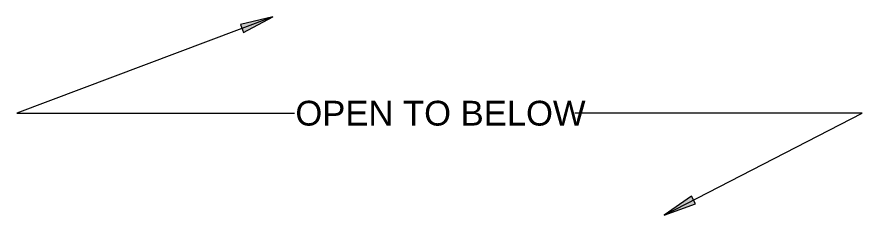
# Model space of a CAD drawing. Header units: inches. Extents: x -1176 to 1507, y -2587 to 978.
# Drawn here: x 164.8 to 318.4, y 300.6 to 336.5 of the extents above; entities that cross this region are included whole.
import ezdxf

# ---------------------------------------------------------------- set-up
doc = ezdxf.new("R2010")
doc.units = ezdxf.units.IN
doc.header["$MEASUREMENT"] = 0
doc.layers.add('G-ANNO-TEXT', color=231, linetype='Continuous', lineweight=9)
doc.styles.add('Swis721 Lt BT', font='swissl.ttf', dxfattribs={"height": 4.5})

msp = doc.modelspace()

# ---------------------------------------------------------------- hatches: boundary and pattern name
at = {"layer": 'G-ANNO-TEXT'}
for points in [[(211.35, 336.55), (205.46, 335.18), (206.01, 333.7)], [(282.47, 300.57), (288.16, 302.61), (287.44, 304.02)]]:
    msp.add_hatch(color=7, dxfattribs=at).paths.add_polyline_path(points, flags=0)

# ---------------------------------------------------------------- linework, layer by layer
at = {"layer": 'G-ANNO-TEXT', "color": 7}
for p, q in [((211.35, 336.55), (164.83, 319.07)), ((211.35, 336.55), (205.46, 335.18)), ((206.01, 333.7), (211.35, 336.55)), ((205.46, 335.18), (206.01, 333.7)), ((164.83, 319.07), (215.25, 319.07)), ((274.34, 319.07), (266.25, 319.07)), ((318.43, 319.07), (274.34, 319.07)), ((282.47, 300.57), (318.43, 319.07)), ((287.44, 304.02), (282.47, 300.57)), ((282.47, 300.57), (288.16, 302.61)), ((288.16, 302.61), (287.44, 304.02))]:
    msp.add_line(p, q, dxfattribs=at)

# ---------------------------------------------------------------- texts
at = {"layer": 'G-ANNO-TEXT', "color": 7, "insert": (215.44, 321.32), "char_height": 4.5, "width": 61.3575, "attachment_point": 1, "style": 'Swis721 Lt BT'}
msp.add_mtext('OPEN TO BELOW', dxfattribs=at)

doc.saveas('drawing.dxf')
